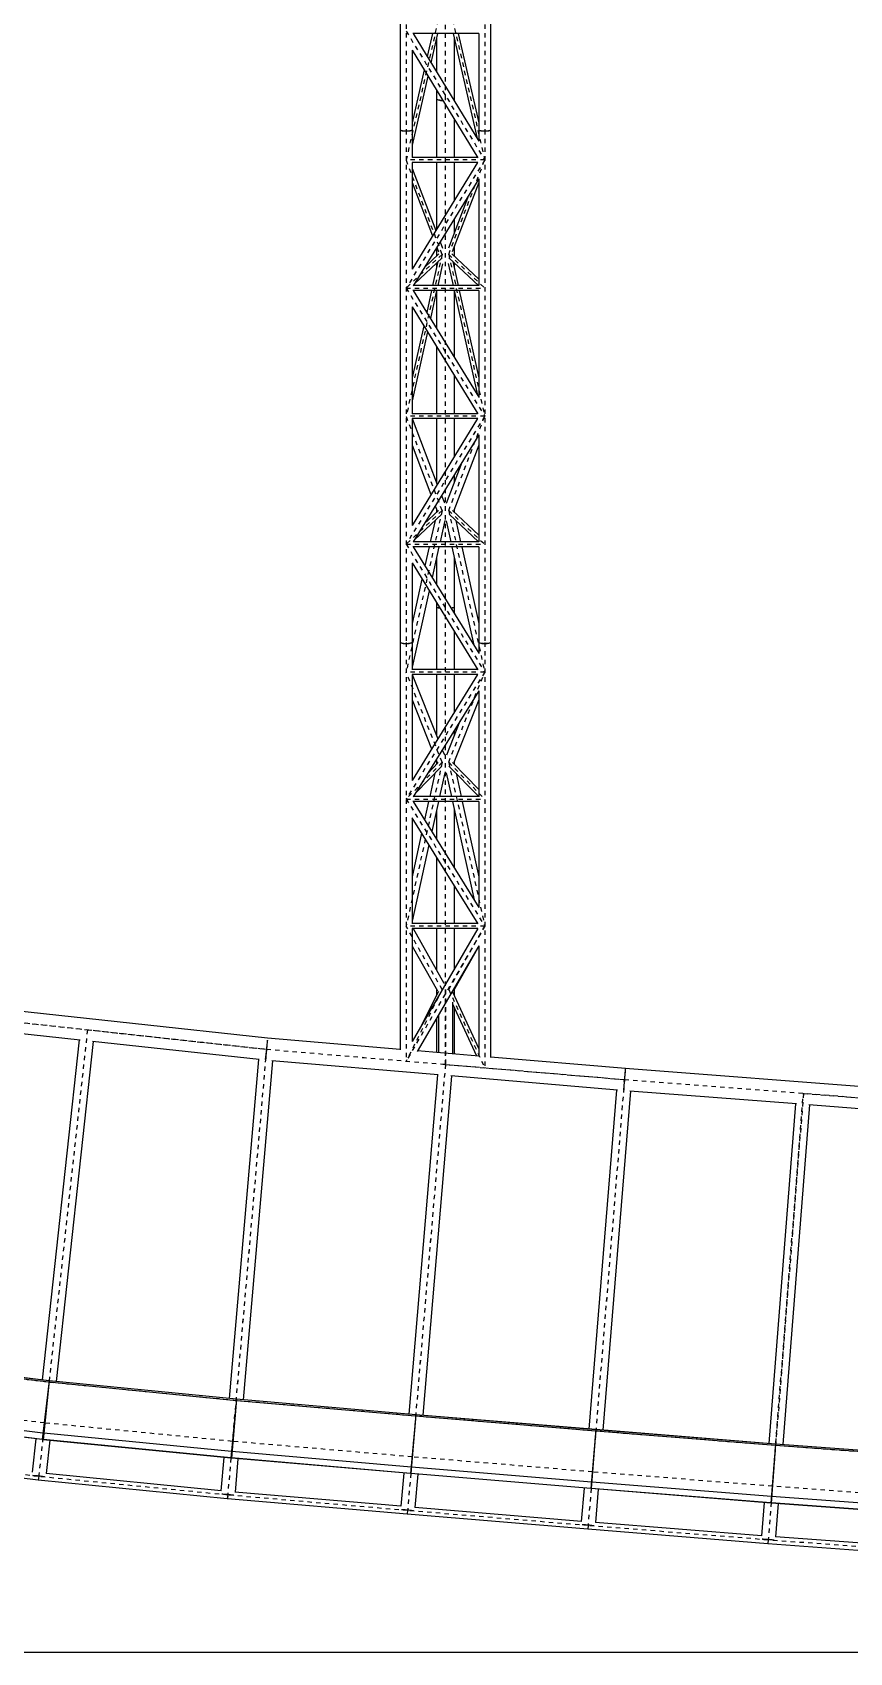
# Model space of a CAD drawing. Header units: millimetres. Extents: x 149919 to 150445, y 136651 to 136866.
# Drawn here: x 150267.7 to 150286.42, y 136651.49 to 136688.6 of the extents above; entities that cross this region are included whole.
import ezdxf

# ---------------------------------------------------------------- set-up
doc = ezdxf.new("R2010")
doc.units = ezdxf.units.MM
doc.header["$LTSCALE"] = 0.25
doc.linetypes.add('CENTER', pattern=[50.8, 31.75, -6.35, 6.35, -6.35])
doc.linetypes.add('XKITLINE00', pattern=[0])

# ---------------------------------------------------------------- blocks, each defined once
blk = doc.blocks.new('çatıı')
at = {"color": 8, "linetype": 'CENTER'}
for p, q in [((13535, 3669.7), (13535, 4838.5)), ((13445, 4780.4), (13445, 3598.6)), ((13625, 4780.4), (13625, 3598.6)), ((13527.5, 3890), (13445, 3530.1)), ((13542.5, 3890), (13625, 3530.1)), ((13445, 3825.1), (13625, 3530.1)), ((13535, 2506.8), (13535, 3669.7)), ((13445, 3598.6), (13445, 2425.1)), ((13625, 3598.6), (13625, 2425.1)), ((13527.5, 3313.9), (13445, 3530.1)), ((13625, 3530.1), (13445, 3236.7)), ((13625, 3530.1), (13445, 3530.1)), ((13542.5, 3313.9), (13625, 3530.1)), ((13527.5, 3313.9), (13445, 2943.3)), ((13527.5, 3313.9), (13445, 3236.7)), ((13542.5, 3313.9), (13625, 2943.3)), ((13542.5, 3313.9), (13625, 3236.7)), ((13445, 3236.7), (13625, 2943.3)), ((13445, 3236.7), (13625, 3236.7)), ((13527.5, 2727.2), (13445, 2943.3)), ((13625, 2943.3), (13445, 2650)), ((13625, 2943.3), (13445, 2943.3)), ((13542.5, 2727.2), (13625, 2943.3)), ((13527.5, 2727.2), (13445, 2357.1)), ((13527.5, 2727.2), (13445, 2650)), ((13542.5, 2727.2), (13625, 2357.1)), ((13542.5, 2727.2), (13625, 2650)), ((13445, 2650), (13625, 2357.1)), ((13445, 2650), (13625, 2650)), ((13535, 1458.5), (13535, 2506.8)), ((13445, 2425.1), (13445, 1466.1)), ((13625, 2425.1), (13625, 1450.9)), ((13625, 2357.1), (13445, 2066.2)), ((13527.5, 2150.6), (13445, 2357.1)), ((13625, 2357.1), (13445, 2357.1)), ((13542.5, 2150.6), (13625, 2357.1)), ((13527.5, 2150.6), (13445, 1775.2)), ((13527.5, 2150.6), (13445, 2066.2)), ((13542.5, 2150.6), (13625, 1775.2)), ((13542.5, 2150.6), (13625, 2066.2)), ((13445, 2066.2), (13625, 1775.2)), ((13445, 2066.2), (13625, 2066.2)), ((13527.5, 1629.7), (13445, 1775.2)), ((13625, 1775.2), (13445, 1466.1)), ((13625, 1775.2), (13445, 1775.2)), ((13542.5, 1629.7), (13625, 1775.2)), ((13527.5, 1629.7), (13445, 1466.1)), ((13535, 1629.7), (13535, 1458.5)), ((13542.5, 1629.7), (13625, 1450.9)), ((12195, 1594.7), (13125, 1493.3)), ((12370, 1575.6), (13125, 1493.3)), ((12370, 1575.6), (12715, 1538)), ((12715, 1538), (12603.3, 514.5)), ((12715, 1538), (12616.7, 637.3)), ((12715, 1538), (13125, 1493.3)), ((13125, 1493.3), (13036.3, 472.1)), ((13125, 1493.3), (13046.9, 595.1)), ((13125, 1493.3), (13945, 1423.8)), ((13125, 1493.3), (13945, 1423.8)), ((13125, 1493.3), (13535, 1458.5)), ((13535, 1458.5), (13448.3, 436.5)), ((13535, 1458.5), (13458.7, 559.6)), ((13535, 1458.5), (13945, 1423.8)), ((13945, 1423.8), (13861.7, 402.1)), ((13945, 1423.8), (13871.7, 525.2)), ((13945, 1423.8), (14765, 1360.6)), ((13945, 1423.8), (14765, 1360.6)), ((13945, 1423.8), (14355, 1392.2)), ((14355, 1392.2), (14274.2, 369.1)), ((14283.9, 492.2), (14355, 1392.2)), ((14355, 1392.2), (14765, 1360.6)), ((12626.8, 730.4), (12202.3, 781.4)), ((13056.2, 688.3), (12626.8, 730.4)), ((12616.7, 637.3), (12188.9, 688.7)), ((13466.6, 652.9), (13056.2, 688.3)), ((13046.9, 595.1), (12616.7, 637.3)), ((13879.3, 618.5), (13466.6, 652.9)), ((13458.7, 559.6), (13046.9, 595.1)), ((14290.9, 585.5), (13879.3, 618.5)), ((12603.3, 514.5), (12173, 566.3)), ((13871.7, 525.2), (13458.7, 559.6)), ((14709.6, 554.6), (14290.9, 585.5)), ((14283.9, 492.2), (13871.7, 525.2)), ((13036.3, 472.1), (12603.3, 514.5)), ((14703.2, 461.2), (14283.9, 492.2)), ((13448.3, 436.5), (13036.3, 472.1)), ((13861.7, 402.1), (13448.3, 436.5)), ((14274.2, 369.1), (13861.7, 402.1)), ((14694.7, 338), (14274.2, 369.1))]:
    blk.add_line(p, q, dxfattribs=at)
at = {"color": 8, "linetype": 'XKITLINE00'}
for p, q in [((13431.3, 4110.1), (13431.3, 3598.6)), ((13638.6, 4108.4), (13638.6, 3598.6)), ((13611.5, 3819.5), (13460.7, 3819.5)), ((13461.3, 3819.5), (13611.3, 3573.5)), ((13505.5, 3819.5), (13493.4, 3766.8)), ((13517.2, 3819.5), (13501.9, 3752.9)), ((13514.7, 3808.7), (13514.7, 3731.9)), ((13552.8, 3819.5), (13607.9, 3579.1)), ((13555.3, 3808.7), (13555.3, 3669.7)), ((13564.5, 3819.5), (13611.3, 3615.2)), ((13611.3, 3819.5), (13611.3, 3598.6)), ((13458.5, 3781.9), (13609, 3535.3)), ((13458.6, 3781.7), (13458.6, 3598.6)), ((13486.4, 3736.2), (13458.6, 3615.2)), ((13494.9, 3722.3), (13458.6, 3564.1)), ((13514.7, 3689.9), (13514.7, 3669.7)), ((13514.7, 3669.7), (13515, 3668.9)), ((13514.7, 3669.7), (13514.7, 3535.8)), ((13514.7, 3669.7), (13515, 3669)), ((13515.9, 3668.4), (13515, 3669)), ((13515.9, 3668.2), (13515, 3668.9)), ((13517.4, 3667.8), (13515.9, 3668.4)), ((13517.4, 3667.5), (13515.9, 3668.2)), ((13519.4, 3667.3), (13517.4, 3667.8)), ((13519.4, 3666.8), (13517.4, 3667.5)), ((13520.3, 3667), (13519.3, 3667.3)), ((13521.9, 3666.8), (13519.4, 3667.3)), ((13521.9, 3666.3), (13519.4, 3666.8)), ((13522.7, 3666.5), (13520.3, 3667)), ((13524.8, 3666.4), (13521.9, 3666.8)), ((13524.8, 3665.8), (13521.9, 3666.3)), ((13525.4, 3666), (13522.7, 3666.5)), ((13528.1, 3666.2), (13524.8, 3666.4)), ((13528.1, 3665.5), (13524.8, 3665.8)), ((13528.5, 3665.7), (13525.4, 3666)), ((13529.2, 3666.1), (13528.1, 3666.2)), ((13529.6, 3665.4), (13528.1, 3665.5)), ((13529.5, 3665.7), (13528.5, 3665.7)), ((13554.1, 3668.4), (13553.6, 3668.2)), ((13554.1, 3668.2), (13553.7, 3668)), ((13555, 3669), (13554.1, 3668.4)), ((13555, 3668.9), (13554.1, 3668.2)), ((13555.3, 3669.7), (13555, 3668.9)), ((13555.3, 3669.7), (13555, 3669)), ((13555.3, 3669.7), (13555.3, 3665.4)), ((13555.3, 3623.3), (13555.3, 3535.8)), ((13431.3, 3598.6), (13431.7, 3598.1)), ((13431.3, 3598.6), (13431.3, 2425.1)), ((13431.3, 3598.6), (13431.7, 3597.9)), ((13432.7, 3597.5), (13431.7, 3598.1)), ((13432.7, 3597.3), (13431.7, 3597.9)), ((13434.3, 3597), (13432.7, 3597.5)), ((13434.3, 3596.7), (13432.7, 3597.3)), ((13434.8, 3596.8), (13433.4, 3597.3)), ((13436.5, 3596.6), (13434.3, 3597)), ((13436.5, 3596.3), (13434.3, 3596.7)), ((13436.9, 3596.4), (13434.8, 3596.8)), ((13439.1, 3596.3), (13436.5, 3596.6)), ((13439.1, 3595.9), (13436.5, 3596.3)), ((13439.3, 3596), (13436.9, 3596.4)), ((13442, 3596.1), (13439.1, 3596.3)), ((13442, 3595.7), (13439.1, 3595.9)), ((13442.1, 3595.8), (13439.3, 3596)), ((13445, 3596.1), (13442, 3596.1)), ((13445, 3595.6), (13442, 3595.7)), ((13445, 3595.7), (13442.1, 3595.8)), ((13448, 3596.1), (13445, 3596.1)), ((13447.9, 3595.8), (13445, 3595.7)), ((13448, 3595.7), (13445, 3595.6)), ((13450.7, 3596), (13447.9, 3595.8)), ((13450.9, 3596.3), (13448, 3596.1)), ((13450.9, 3595.9), (13448, 3595.7)), ((13453.1, 3596.4), (13450.7, 3596)), ((13453.5, 3596.6), (13450.9, 3596.3)), ((13453.5, 3596.3), (13450.9, 3595.9)), ((13455.2, 3596.8), (13453.1, 3596.4)), ((13455.7, 3597), (13453.5, 3596.6)), ((13455.7, 3596.7), (13453.5, 3596.3)), ((13456.6, 3597.3), (13455.2, 3596.8)), ((13457.3, 3597.5), (13455.7, 3597)), ((13457.3, 3597.3), (13455.7, 3596.7)), ((13458.3, 3598.1), (13457.3, 3597.5)), ((13458.3, 3597.9), (13457.3, 3597.3)), ((13458.6, 3598.6), (13458.3, 3598.1)), ((13458.6, 3598.6), (13458.3, 3597.9)), ((13458.6, 3598.6), (13458.6, 3535.6)), ((13611.3, 3598.6), (13611.7, 3598.1)), ((13611.3, 3598.6), (13611.3, 3572.9)), ((13611.3, 3598.6), (13611.7, 3597.9)), ((13612.7, 3597.5), (13611.7, 3598.1)), ((13612.7, 3597.3), (13611.7, 3597.9)), ((13614.3, 3597), (13612.7, 3597.5)), ((13614.3, 3596.7), (13612.7, 3597.3)), ((13614.8, 3596.8), (13613.4, 3597.3)), ((13616.5, 3596.6), (13614.3, 3597)), ((13616.5, 3596.3), (13614.3, 3596.7)), ((13616.9, 3596.4), (13614.8, 3596.8)), ((13619.1, 3596.3), (13616.5, 3596.6)), ((13619.1, 3595.9), (13616.5, 3596.3)), ((13619.3, 3596), (13616.9, 3596.4)), ((13622, 3596.2), (13619.1, 3596.3)), ((13622, 3595.7), (13619.1, 3595.9)), ((13622.1, 3595.8), (13619.3, 3596)), ((13625, 3596.1), (13622, 3596.2)), ((13625, 3595.6), (13622, 3595.7)), ((13625, 3595.7), (13622.1, 3595.8)), ((13628, 3596.2), (13625, 3596.1)), ((13627.9, 3595.8), (13625, 3595.7)), ((13628, 3595.7), (13625, 3595.6)), ((13630.7, 3596), (13627.9, 3595.8)), ((13630.9, 3596.3), (13628, 3596.2)), ((13630.9, 3595.9), (13628, 3595.7)), ((13633.1, 3596.4), (13630.7, 3596)), ((13633.5, 3596.6), (13630.9, 3596.3)), ((13633.5, 3596.3), (13630.9, 3595.9)), ((13635.2, 3596.8), (13633.1, 3596.4)), ((13635.7, 3597), (13633.5, 3596.6)), ((13635.7, 3596.7), (13633.5, 3596.3)), ((13636.6, 3597.3), (13635.2, 3596.8)), ((13637.3, 3597.5), (13635.7, 3597)), ((13637.3, 3597.3), (13635.7, 3596.7)), ((13638.3, 3598.1), (13637.3, 3597.5)), ((13638.3, 3597.9), (13637.3, 3597.3)), ((13638.6, 3598.6), (13638.3, 3598.1)), ((13638.6, 3598.6), (13638.3, 3597.9)), ((13638.6, 3598.6), (13638.6, 2425.1)), ((13608.7, 3535.8), (13458.6, 3535.8)), ((13609, 3524.4), (13458.5, 3524.4)), ((13458.6, 3524.4), (13458.6, 3279.7)), ((13608.7, 3524.4), (13458.6, 3279.9)), ((13458.6, 3510.3), (13512.9, 3368.3)), ((13514.7, 3524.4), (13514.7, 3371.3)), ((13555.3, 3524.4), (13555.3, 3437.4)), ((13458.6, 3478.4), (13505.3, 3356)), ((13611.4, 3487), (13461.1, 3242)), ((13611.3, 3478.4), (13550.7, 3319.4)), ((13611.3, 3486.9), (13611.3, 3242.2)), ((13587.7, 3448.4), (13541.8, 3328.1)), ((13555.3, 3395.6), (13555.3, 3363.5)), ((13522.7, 3342.5), (13528.2, 3328)), ((13527.2, 3305.8), (13463.9, 3246.6)), ((13520.2, 3314.9), (13486.4, 3283.3)), ((13514.7, 3329.4), (13514.7, 3309.8)), ((13515.2, 3330.2), (13519.2, 3319.6)), ((13610.6, 3242.4), (13542.7, 3305.9)), ((13611.3, 3257.3), (13549.9, 3314.9)), ((13555.3, 3331.5), (13555.3, 3309.8)), ((13517.9, 3297.2), (13505.7, 3242.4)), ((13514.7, 3294.2), (13514.7, 3282.7)), ((13528.5, 3292.4), (13517.4, 3242.4)), ((13541.4, 3292.8), (13552.6, 3242.4)), ((13552.1, 3297.2), (13564.3, 3242.4)), ((13555.3, 3294.2), (13555.3, 3282.7)), ((13611.5, 3231.1), (13460.6, 3231.1)), ((13611.3, 3242.4), (13461.3, 3242.4)), ((13461.3, 3231.1), (13611.3, 2986.5)), ((13503.2, 3231.1), (13492.1, 3181)), ((13514.9, 3231.1), (13500.6, 3167)), ((13514.7, 3230.2), (13514.7, 3144.1)), ((13555.1, 3231.1), (13608.5, 2991.1)), ((13555.3, 3230.2), (13555.3, 3077.9)), ((13566.8, 3231.1), (13611.3, 3030.9)), ((13611.3, 3231.1), (13611.3, 2986.2)), ((13458.5, 3193.8), (13609.1, 2948.3)), ((13458.6, 3193.5), (13458.6, 2948.9)), ((13485.2, 3150.2), (13458.6, 3030.9)), ((13493.8, 3136.3), (13458.6, 2978.4)), ((13514.7, 3102.2), (13514.7, 2949)), ((13555.3, 3036), (13555.3, 2949)), ((13609, 2937.6), (13458.5, 2937.6)), ((13608.7, 2949), (13458.6, 2949)), ((13608.7, 2937.6), (13458.6, 2693.1)), ((13458.6, 2937.6), (13458.6, 2693)), ((13458.9, 2937.6), (13516.3, 2787.1)), ((13514.7, 2937.6), (13514.7, 2791.4)), ((13555.3, 2937.6), (13555.3, 2850.7)), ((13611.4, 2900.2), (13461.1, 2655.3)), ((13611.3, 2900.2), (13611.3, 2655.4)), ((13458.6, 2876.9), (13501.9, 2763.6)), ((13611.3, 2876.9), (13554.2, 2727.1)), ((13572.9, 2837.5), (13537, 2743.6)), ((13555.3, 2808.8), (13555.3, 2791.4)), ((13526.2, 2761.3), (13532.6, 2744.5)), ((13526.6, 2718.6), (13463.9, 2659.8)), ((13518.9, 2726.9), (13486.4, 2696.5)), ((13511.7, 2737.8), (13516, 2726.7)), ((13514.7, 2730), (13514.7, 2723)), ((13610.6, 2655.6), (13543.3, 2718.6)), ((13611.3, 2670.5), (13551.1, 2726.9)), ((13555.3, 2730), (13555.3, 2723)), ((13511.1, 2704), (13500.3, 2655.6)), ((13533.6, 2704.2), (13522.8, 2655.6)), ((13536.5, 2703.6), (13547.2, 2655.6)), ((13558.9, 2704), (13569.7, 2655.6)), ((13611.5, 2644.3), (13460.6, 2644.3)), ((13611.3, 2655.6), (13461.3, 2655.6)), ((13461.3, 2644.3), (13611.3, 2400.2)), ((13497.8, 2644.3), (13488.1, 2600.7)), ((13520.2, 2644.3), (13504.6, 2574)), ((13549.8, 2644.3), (13600.1, 2418.6)), ((13572.2, 2644.3), (13611.3, 2468.6)), ((13611.3, 2644.3), (13611.3, 2425.1)), ((13458.5, 2607.1), (13609.1, 2362.1)), ((13458.6, 2606.8), (13458.6, 2425.1)), ((13514.7, 2619.5), (13514.7, 2557.5)), ((13555.3, 2619.5), (13555.3, 2506.8)), ((13481.3, 2570.1), (13458.6, 2468.6)), ((13497.7, 2543.3), (13458.6, 2368)), ((13514.7, 2515.7), (13514.7, 2506.8)), ((13514.7, 2506.8), (13515, 2506)), ((13514.7, 2506.8), (13514.7, 2362.8)), ((13514.7, 2506.8), (13515, 2506)), ((13515.9, 2505.2), (13515, 2506)), ((13515.9, 2505.3), (13515, 2506)), ((13517.4, 2504.6), (13515.9, 2505.3)), ((13517.4, 2504.5), (13515.9, 2505.2)), ((13519.4, 2503.9), (13517.4, 2504.6)), ((13519.4, 2503.8), (13517.4, 2504.5)), ((13521.9, 2503.4), (13519.4, 2503.9)), ((13521.9, 2503.3), (13519.4, 2503.8)), ((13522.3, 2503.3), (13521.9, 2503.4)), ((13522.4, 2503.2), (13521.9, 2503.3)), ((13550.5, 2503.9), (13548, 2503.4)), ((13550.5, 2503.8), (13548, 2503.3)), ((13548, 2503.4), (13548, 2503.4)), ((13548, 2503.3), (13548, 2503.3)), ((13552.6, 2504.6), (13550.5, 2503.9)), ((13552.6, 2504.5), (13550.5, 2503.8)), ((13554.1, 2505.3), (13552.6, 2504.6)), ((13554.1, 2505.2), (13552.6, 2504.5)), ((13555, 2506), (13554.1, 2505.2)), ((13555, 2506), (13554.1, 2505.3)), ((13555.3, 2506.8), (13555, 2506)), ((13555.3, 2506.8), (13555, 2506)), ((13555.3, 2506.8), (13555.3, 2491.4)), ((13555.3, 2449.6), (13555.3, 2362.8)), ((13431.3, 2425.1), (13431.3, 1491.9)), ((13431.3, 2425.1), (13431.7, 2424.3)), ((13431.3, 2425.1), (13431.7, 2424.4)), ((13432.7, 2423.8), (13431.7, 2424.4)), ((13432.7, 2423.6), (13431.7, 2424.3)), ((13434.3, 2423.2), (13432.7, 2423.8)), ((13434.3, 2423), (13432.7, 2423.6)), ((13436.5, 2422.7), (13434.3, 2423.2)), ((13436.5, 2422.5), (13434.3, 2423)), ((13434.8, 2423.1), (13434.7, 2423.1)), ((13436.9, 2422.6), (13434.8, 2423.1)), ((13439.1, 2422.4), (13436.5, 2422.7)), ((13439.1, 2422.1), (13436.5, 2422.5)), ((13439.3, 2422.2), (13436.9, 2422.6)), ((13442, 2422.1), (13439.1, 2422.4)), ((13442, 2421.8), (13439.1, 2422.1)), ((13442.1, 2422), (13439.3, 2422.2)), ((13445, 2422.1), (13442, 2422.1)), ((13445, 2421.7), (13442, 2421.8)), ((13445, 2421.9), (13442.1, 2422)), ((13448, 2422.1), (13445, 2422.1)), ((13447.9, 2422), (13445, 2421.9)), ((13448, 2421.8), (13445, 2421.7)), ((13450.7, 2422.2), (13447.9, 2422)), ((13450.9, 2422.4), (13448, 2422.1)), ((13450.9, 2422.1), (13448, 2421.8)), ((13453.1, 2422.6), (13450.7, 2422.2)), ((13453.5, 2422.7), (13450.9, 2422.4)), ((13453.5, 2422.5), (13450.9, 2422.1)), ((13455.2, 2423.1), (13453.1, 2422.6)), ((13455.7, 2423.2), (13453.5, 2422.7)), ((13455.7, 2423), (13453.5, 2422.5)), ((13455.3, 2423.1), (13455.2, 2423.1)), ((13457.3, 2423.8), (13455.7, 2423.2)), ((13457.3, 2423.6), (13455.7, 2423)), ((13458.3, 2424.4), (13457.3, 2423.8)), ((13458.3, 2424.3), (13457.3, 2423.6)), ((13458.6, 2425.1), (13458.3, 2424.3)), ((13458.6, 2425.1), (13458.3, 2424.4)), ((13458.6, 2425.1), (13458.6, 2362.6)), ((13611.3, 2425.1), (13611.3, 2399.6)), ((13611.3, 2425.1), (13611.7, 2424.3)), ((13611.3, 2425.1), (13611.7, 2424.4)), ((13612.7, 2423.8), (13611.7, 2424.4)), ((13612.7, 2423.6), (13611.7, 2424.3)), ((13614.3, 2423.2), (13612.7, 2423.8)), ((13614.3, 2423), (13612.7, 2423.6)), ((13616.5, 2422.7), (13614.3, 2423.2)), ((13616.5, 2422.5), (13614.3, 2423)), ((13614.8, 2423.1), (13614.6, 2423.1)), ((13616.9, 2422.6), (13614.8, 2423.1)), ((13619.1, 2422.4), (13616.5, 2422.7)), ((13619.1, 2422.1), (13616.5, 2422.5)), ((13619.3, 2422.2), (13616.9, 2422.6)), ((13622, 2422.2), (13619.1, 2422.4)), ((13622, 2421.8), (13619.1, 2422.1)), ((13622.1, 2422), (13619.3, 2422.2)), ((13625, 2422.1), (13622, 2422.2)), ((13625, 2421.7), (13622, 2421.8)), ((13625, 2421.9), (13622.1, 2422)), ((13628, 2422.2), (13625, 2422.1)), ((13627.9, 2422), (13625, 2421.9)), ((13628, 2421.8), (13625, 2421.7)), ((13630.7, 2422.2), (13627.9, 2422)), ((13630.9, 2422.4), (13628, 2422.2)), ((13630.9, 2422.1), (13628, 2421.8)), ((13633.1, 2422.6), (13630.7, 2422.2)), ((13633.5, 2422.7), (13630.9, 2422.4)), ((13633.5, 2422.5), (13630.9, 2422.1)), ((13635.2, 2423.1), (13633.1, 2422.6)), ((13635.7, 2423.2), (13633.5, 2422.7)), ((13635.7, 2423), (13633.5, 2422.5)), ((13635.4, 2423.1), (13635.2, 2423.1)), ((13637.3, 2423.8), (13635.7, 2423.2)), ((13637.3, 2423.6), (13635.7, 2423)), ((13638.3, 2424.4), (13637.3, 2423.8)), ((13638.3, 2424.3), (13637.3, 2423.6)), ((13638.6, 2425.1), (13638.3, 2424.3)), ((13638.6, 2425.1), (13638.3, 2424.4)), ((13638.6, 2425.1), (13638.6, 1474.4)), ((13609, 2351.4), (13458.5, 2351.4)), ((13608.6, 2362.8), (13458.6, 2362.8)), ((13458.6, 2351.4), (13458.6, 2108.9)), ((13608.6, 2351.4), (13458.6, 2109)), ((13459.1, 2351.4), (13517.7, 2204.5)), ((13514.7, 2351.4), (13514.7, 2212.2)), ((13555.3, 2351.4), (13555.3, 2265.2)), ((13611.4, 2314.3), (13461.1, 2071.4)), ((13611.3, 2314.2), (13611.3, 2071.5)), ((13458.6, 2293.5), (13503.4, 2181.4)), ((13611.3, 2293.5), (13554.2, 2150.3)), ((13568.2, 2244.6), (13537.1, 2166.7)), ((13555.3, 2223.7), (13555.3, 2212.2)), ((13513.5, 2156.1), (13516, 2149.9)), ((13514.7, 2153.2), (13514.7, 2145.7)), ((13527.8, 2179.3), (13532.5, 2167.6)), ((13555.3, 2153.2), (13555.3, 2145.7)), ((13526.8, 2141.8), (13466.3, 2079.8)), ((13518.7, 2149.8), (13493.9, 2124.4)), ((13510.7, 2125.3), (13499, 2071.8)), ((13515.4, 2146.5), (13515.3, 2146.4)), ((13533.5, 2126.7), (13521.4, 2071.8)), ((13536.7, 2126.1), (13548.6, 2071.8)), ((13543.1, 2141.9), (13611.3, 2072)), ((13551.3, 2149.8), (13611.3, 2088.3)), ((13554.5, 2147), (13554.6, 2146.4)), ((13559.3, 2125.3), (13571, 2071.8)), ((13611.5, 2060.5), (13460.6, 2060.5)), ((13611.3, 2071.8), (13461.4, 2071.8)), ((13461.4, 2060.5), (13611.3, 1818.1)), ((13496.5, 2060.5), (13487.3, 2018.6)), ((13518.9, 2060.5), (13503.8, 1991.9)), ((13514.7, 2041.4), (13514.7, 1974.3)), ((13551.1, 2060.5), (13600.5, 1835.6)), ((13555.3, 2041.4), (13555.3, 1908.7)), ((13573.5, 2060.5), (13611.3, 1888.3)), ((13611.3, 2060.5), (13611.3, 1817.7)), ((13458.4, 2023.6), (13609.1, 1780.1)), ((13458.6, 2023.3), (13458.6, 1780.7)), ((13480.5, 1987.9), (13458.6, 1888.3)), ((13497.1, 1961.2), (13458.6, 1786.3)), ((13514.7, 1932.7), (13514.7, 1780.9)), ((13555.3, 1867.1), (13555.3, 1780.9)), ((13609.4, 1769.5), (13458.5, 1769.5)), ((13608.6, 1780.9), (13458.6, 1780.9)), ((13458.6, 1769.5), (13458.6, 1511.1)), ((13609, 1769.5), (13458.6, 1511.3)), ((13460.8, 1769.5), (13531.6, 1644.7)), ((13514.7, 1769.5), (13514.7, 1674.5)), ((13555.3, 1769.5), (13555.3, 1677.3)), ((13458.6, 1729), (13516.5, 1627)), ((13611.4, 1730.2), (13470.6, 1488.3)), ((13611.3, 1729), (13553.8, 1627.4)), ((13611.3, 1730), (13611.3, 1476.6)), ((13518.9, 1625.3), (13479.3, 1546.8)), ((13514.7, 1630.1), (13514.7, 1617)), ((13551, 1624.8), (13611.3, 1494.1)), ((13551.1, 1601), (13551.1, 1482.6)), ((13551.1, 1597.4), (13606.2, 1478)), ((13555.3, 1630.1), (13555.3, 1615.6)), ((13127.4, 1518.5), (12446, 1592.9)), ((13514.7, 1564.1), (13514.7, 1485.7)), ((13518.9, 1571.2), (13518.9, 1485.4)), ((13555.3, 1588.4), (13555.3, 1482.3)), ((12698.1, 1514.3), (12411.9, 1545.5)), ((12696.2, 1514.5), (12611.2, 735.7)), ((12696.2, 1514.5), (12611.2, 735.7)), ((12728.3, 1511), (12643.3, 732.2)), ((12728.3, 1511), (12643.3, 732.2)), ((13108.6, 1469.5), (12726.3, 1511.2)), ((13125, 1493.3), (13122.4, 1469.9)), ((13125, 1493.3), (13123, 1469.9)), ((13124.6, 1488.6), (13124.5, 1488.6)), ((13124.6, 1488.5), (13124.5, 1488.5)), ((13125.8, 1501.1), (13125, 1493.3)), ((13125.3, 1497.2), (13125, 1493.3)), ((13125.7, 1501.1), (13125.3, 1497.2)), ((13126, 1504.8), (13125.7, 1501.1)), ((13126.2, 1504.7), (13125.8, 1501.1)), ((13126.3, 1508.1), (13126, 1504.8)), ((13126.6, 1508.1), (13126.2, 1504.7)), ((13126.5, 1511.2), (13126.3, 1508.1)), ((13126.7, 1513.7), (13126.5, 1511.2)), ((13126.9, 1511.1), (13126.6, 1508.1)), ((13127.2, 1513.7), (13126.9, 1511.1)), ((13431.3, 1492.8), (13127.4, 1518.5)), ((13611.3, 1477.5), (13471.2, 1489.4)), ((13106.8, 1469.7), (13039.3, 693.3)), ((13106.7, 1469.7), (13039.3, 693.4)), ((13138.8, 1466.6), (13071.4, 690.4)), ((13138.9, 1466.6), (13071.4, 690.4)), ((13518.7, 1434.4), (13137, 1466.8)), ((13947.1, 1449.1), (13638.6, 1475.2)), ((13946.9, 1447.8), (13946.4, 1441.7)), ((14766.9, 1385.9), (13946.9, 1449.1)), ((13946.9, 1449.1), (13946.9, 1448.8)), ((13946.9, 1448.8), (13946.9, 1447.8)), ((13947, 1447.8), (13946.9, 1446.3)), ((13947.1, 1448.8), (13947, 1447.8)), ((13947.1, 1449.1), (13947.1, 1448.8)), ((13516.8, 1434.6), (13450.8, 657.6)), ((13516.8, 1434.6), (13450.9, 657.6)), ((13548.9, 1431.8), (13483, 654.9)), ((13548.9, 1431.8), (13483, 654.9)), ((13928.8, 1399.6), (13547, 1432)), ((13946.9, 1446.3), (13943, 1400.4)), ((13945.9, 1435.3), (13943.2, 1400.3)), ((13944.6, 1419.1), (13944.6, 1419.1)), ((13944.6, 1418.9), (13944.6, 1419)), ((13946.4, 1441.7), (13945.9, 1435.3)), ((13926.9, 1399.8), (13863.5, 623.2)), ((13926.8, 1399.8), (13863.5, 623.2)), ((13959, 1397.2), (13895.7, 620.6)), ((13959, 1397.2), (13895.7, 620.6)), ((14338.8, 1367.9), (13957.1, 1397.3)), ((14336.9, 1368.1), (14275.4, 590.1)), ((14336.9, 1368.1), (14275.5, 590.1)), ((14369.1, 1365.6), (14307.6, 587.7)), ((14369.1, 1365.6), (14307.7, 587.7)), ((14749.1, 1336.3), (14367.2, 1365.8)), ((12626.8, 730.4), (12202.3, 781.4)), ((12627.2, 733.7), (12202.7, 784.8)), ((12627.2, 733.6), (12202.8, 784.6)), ((12627.2, 733.7), (12611.1, 599.2)), ((12627.2, 733.7), (12613.9, 598.9)), ((13056.2, 688.3), (12626.8, 730.4)), ((13056.5, 691.7), (12627.2, 733.7)), ((12627.2, 733.6), (12627.2, 733.6)), ((13056.5, 691.5), (12627.2, 733.6)), ((13056.5, 691.7), (13043.3, 556.8)), ((13056.5, 691.7), (13044.8, 556.7)), ((13466.6, 652.9), (13056.2, 688.3)), ((13466.9, 656.2), (13056.5, 691.7)), ((13056.5, 691.5), (13056.5, 691.5)), ((13466.9, 656.1), (13056.5, 691.5)), ((12611.1, 599.2), (12186.5, 650.2)), ((12611.1, 599.7), (12186.6, 650.7)), ((12612.8, 614), (12188.3, 665)), ((13466.9, 656.2), (13455.3, 521.3)), ((13466.9, 656.2), (13455.7, 521.2)), ((13879.3, 618.5), (13466.6, 652.9)), ((13879.6, 621.9), (13466.9, 656.2)), ((13466.9, 656.1), (13466.9, 656.1)), ((13879.6, 621.8), (13466.9, 656.1)), ((13466.9, 656.1), (13466.9, 656.1)), ((12596.5, 601), (12588.2, 524.8)), ((13043.3, 556.8), (12613.9, 598.9)), ((13043.3, 557.3), (12614, 599.4)), ((13044.7, 571.6), (12615.4, 613.7)), ((12628.6, 597.5), (12620.3, 521.3)), ((13879.6, 621.9), (13868.4, 486.9)), ((13879.6, 621.9), (13868.8, 486.8)), ((14290.9, 585.5), (13879.3, 618.5)), ((14291.1, 588.9), (13879.6, 621.9)), ((14291.1, 588.8), (13879.6, 621.8)), ((12602.3, 506.2), (12172, 557.9)), ((13027.5, 558.4), (13020.9, 482.1)), ((13455.3, 521.3), (13044.8, 556.7)), ((13455.3, 521.7), (13044.9, 557.2)), ((13456.5, 536.1), (13046.1, 571.5)), ((14291.1, 588.9), (14280.3, 453.8)), ((14291.1, 588.9), (14281.1, 453.8)), ((14709.6, 554.6), (14290.9, 585.5)), ((14709.8, 558), (14291.1, 588.9)), ((14291.1, 588.8), (14291.1, 588.8)), ((14291.1, 588.8), (14291.1, 588.8)), ((14709.8, 557.8), (14291.1, 588.8)), ((13021, 482.1), (12620.2, 521.3)), ((13059.7, 555.4), (13053.1, 479.1)), ((13439.4, 522.6), (13432.9, 446.3)), ((13868.4, 487.4), (13455.7, 521.7)), ((13868.4, 486.9), (13455.7, 521.2)), ((13869.6, 501.7), (13456.9, 536)), ((13471.6, 519.9), (13465.1, 443.6)), ((12590, 516.6), (12589.7, 516.6)), ((12592, 516.5), (12590, 516.6)), ((12590.5, 516.5), (12590.3, 516.5)), ((12592.4, 516.4), (12590.5, 516.5)), ((12594.5, 516.4), (12592, 516.5)), ((12594.8, 516.3), (12592.4, 516.4)), ((12597.2, 516.1), (12594.5, 516.4)), ((12597.5, 516.1), (12594.8, 516.3)), ((12600.3, 515.9), (12597.2, 516.1)), ((12600.4, 515.8), (12597.5, 516.1)), ((12603.4, 515.6), (12600.3, 515.9)), ((12603.4, 515.5), (12600.4, 515.8)), ((12603.4, 515.5), (12602.3, 506.2)), ((12603.4, 515.5), (12602.5, 506.2)), ((13035.4, 463.8), (12602.5, 506.2)), ((12606.5, 515.2), (12603.4, 515.6)), ((12606.4, 515.2), (12603.4, 515.5)), ((12609.3, 514.8), (12606.4, 515.2)), ((12609.5, 514.8), (12606.5, 515.2)), ((12612, 514.4), (12609.3, 514.8)), ((12612.3, 514.4), (12609.5, 514.8)), ((12614.3, 514), (12612, 514.4)), ((12614.7, 514), (12612.3, 514.4)), ((12616.2, 513.7), (12614.3, 514)), ((12616.7, 513.6), (12614.7, 514)), ((12616.4, 513.6), (12616.2, 513.7)), ((12617, 513.6), (12616.7, 513.6)), ((13852.5, 488.2), (13846.2, 411.9)), ((14280.3, 454.3), (13868.8, 487.3)), ((14280.3, 453.8), (13868.8, 486.8)), ((14281.5, 468.6), (13870, 501.7)), ((13884.7, 485.6), (13878.4, 409.2)), ((13022.9, 473.8), (13022.6, 473.8)), ((13024.9, 473.8), (13022.9, 473.8)), ((13023.4, 473.8), (13023.2, 473.8)), ((13025.3, 473.8), (13023.4, 473.8)), ((13027.4, 473.7), (13024.9, 473.8)), ((13027.7, 473.7), (13025.3, 473.8)), ((13030.2, 473.6), (13027.4, 473.7)), ((13030.4, 473.5), (13027.7, 473.7)), ((13033.2, 473.4), (13030.2, 473.6)), ((13033.3, 473.3), (13030.4, 473.5)), ((13036.3, 473.1), (13033.2, 473.4)), ((13036.3, 473.1), (13033.3, 473.3)), ((13036.4, 473.1), (13035.4, 463.8)), ((13036.3, 473.1), (13035.5, 463.7)), ((13447.6, 428.2), (13035.5, 463.7)), ((13039.5, 472.8), (13036.3, 473.1)), ((13039.4, 472.8), (13036.3, 473.1)), ((13042.3, 472.5), (13039.4, 472.8)), ((13042.5, 472.5), (13039.5, 472.8)), ((13045, 472.2), (13042.3, 472.5)), ((13045.3, 472.2), (13042.5, 472.5)), ((13047.3, 471.8), (13045, 472.2)), ((13047.7, 471.8), (13045.3, 472.2)), ((13049.2, 471.5), (13047.3, 471.8)), ((13049.7, 471.5), (13047.7, 471.8)), ((13049.4, 471.5), (13049.2, 471.5)), ((13050, 471.4), (13049.7, 471.5)), ((13433, 446.3), (13053, 479.1)), ((14264.8, 455.1), (14258.8, 378.7)), ((14699.9, 422.9), (14281.1, 453.8)), ((14699.9, 423.3), (14281.2, 454.3)), ((14701, 437.7), (14282.2, 468.6)), ((14297, 452.6), (14291, 376.2)), ((13435, 438.2), (13434.6, 438.2)), ((13437, 438.2), (13435, 438.2)), ((13435.4, 438.2), (13435.2, 438.2)), ((13437.4, 438.2), (13435.4, 438.2)), ((13439.4, 438.1), (13437, 438.2)), ((13439.7, 438.1), (13437.4, 438.2)), ((13442.2, 438), (13439.4, 438.1)), ((13442.4, 437.9), (13439.7, 438.1)), ((13445.2, 437.8), (13442.2, 438)), ((13445.3, 437.8), (13442.4, 437.9)), ((13448.4, 437.6), (13445.2, 437.8)), ((13448.4, 437.5), (13445.3, 437.8)), ((13448.4, 437.5), (13447.6, 428.2)), ((13448.4, 437.5), (13447.6, 428.2)), ((13861, 393.8), (13447.6, 428.2)), ((13451.5, 437.3), (13448.4, 437.6)), ((13451.4, 437.2), (13448.4, 437.5)), ((13454.3, 436.9), (13451.4, 437.2)), ((13454.5, 437), (13451.5, 437.3)), ((13457, 436.6), (13454.3, 436.9)), ((13457.3, 436.6), (13454.5, 437)), ((13459.3, 436.3), (13457, 436.6)), ((13459.7, 436.3), (13457.3, 436.6)), ((13461.3, 436), (13459.3, 436.3)), ((13461.7, 436), (13459.7, 436.3)), ((13461.4, 436), (13461.3, 436)), ((13462.1, 435.9), (13461.7, 436)), ((13846.3, 411.9), (13465, 443.6)), ((14258.8, 378.7), (13878.4, 409.2)), ((13848.3, 403.8), (13848, 403.8)), ((13850.3, 403.8), (13848.3, 403.8)), ((13848.8, 403.7), (13848.6, 403.7)), ((13850.7, 403.7), (13848.8, 403.7)), ((13852.8, 403.7), (13850.3, 403.8)), ((13853.1, 403.7), (13850.7, 403.7)), ((13855.6, 403.6), (13852.8, 403.7)), ((13855.8, 403.5), (13853.1, 403.7)), ((13858.6, 403.4), (13855.6, 403.6)), ((13858.7, 403.4), (13855.8, 403.5)), ((13861.7, 403.2), (13858.6, 403.4)), ((13861.7, 403.1), (13858.7, 403.4)), ((13861.7, 402.1), (13861, 393.8)), ((13861.7, 402.1), (13861, 393.8)), ((14273.5, 360.7), (13861, 393.8)), ((13864.9, 402.9), (13861.7, 403.2)), ((13864.8, 402.9), (13861.7, 403.1)), ((13861.7, 403.1), (13861.7, 402.2)), ((13861.7, 403.1), (13861.7, 402.2)), ((13867.7, 402.6), (13864.8, 402.9)), ((13867.9, 402.6), (13864.9, 402.9)), ((13870.4, 402.3), (13867.7, 402.6)), ((13870.7, 402.3), (13867.9, 402.6)), ((13872.7, 401.9), (13870.4, 402.3)), ((13873.1, 401.9), (13870.7, 402.3)), ((13874.6, 401.6), (13872.7, 401.9)), ((13875.1, 401.6), (13873.1, 401.9)), ((13874.8, 401.6), (13874.6, 401.6)), ((13875.4, 401.6), (13875.1, 401.6)), ((14679.2, 347.6), (14290.9, 376.3)), ((14260.8, 370.7), (14260.5, 370.7)), ((14262.9, 370.7), (14260.8, 370.7)), ((14261.3, 370.6), (14261.1, 370.6)), ((14263.2, 370.6), (14261.3, 370.6)), ((14265.3, 370.6), (14262.9, 370.7)), ((14265.6, 370.6), (14263.2, 370.6)), ((14268.1, 370.5), (14265.3, 370.6)), ((14268.3, 370.4), (14265.6, 370.6)), ((14271.1, 370.3), (14268.1, 370.5)), ((14271.2, 370.3), (14268.3, 370.4)), ((14274.3, 370.1), (14271.1, 370.3)), ((14274.3, 370), (14271.2, 370.3)), ((14274.3, 370), (14273.5, 360.7)), ((14274.3, 370), (14273.6, 360.7)), ((14694.1, 329.6), (14273.6, 360.7)), ((14277.4, 369.8), (14274.3, 370.1)), ((14277.3, 369.8), (14274.3, 370)), ((14280.2, 369.5), (14277.3, 369.8)), ((14280.4, 369.5), (14277.4, 369.8)), ((14282.9, 369.2), (14280.2, 369.5)), ((14283.2, 369.2), (14280.4, 369.5)), ((14285.2, 368.9), (14282.9, 369.2)), ((14285.6, 368.9), (14283.2, 369.2)), ((14287.2, 368.6), (14285.2, 368.9)), ((14287.6, 368.6), (14285.6, 368.9)), ((14287.3, 368.6), (14287.2, 368.6)), ((14287.9, 368.5), (14287.6, 368.6))]:
    blk.add_line(p, q, dxfattribs=at)
for centre in [(13535, 3669.7), (13535, 3669.7), (13445, 3598.6), (13445, 3598.6), (13625, 3598.6), (13625, 3598.6), (13445, 3530.1), (13445, 3530.1), (13445, 3530.1), (13625, 3530.1), (13625, 3530.1), (13625, 3530.1), (13625, 3530.1), (13625, 3530.1), (13527.5, 3313.9), (13527.5, 3313.9), (13527.5, 3313.9), (13542.5, 3313.9), (13542.5, 3313.9), (13542.5, 3313.9), (13445, 3236.7), (13445, 3236.7), (13445, 3236.7), (13445, 3236.7), (13625, 3236.7), (13625, 3236.7), (13445, 2943.3), (13445, 2943.3), (13445, 2943.3), (13625, 2943.3), (13625, 2943.3), (13625, 2943.3), (13625, 2943.3), (13625, 2943.3), (13527.5, 2727.2), (13527.5, 2727.2), (13527.5, 2727.2), (13542.5, 2727.2), (13542.5, 2727.2), (13542.5, 2727.2), (13445, 2650), (13445, 2650), (13445, 2650), (13445, 2650), (13625, 2650), (13625, 2650), (13535, 2506.8), (13535, 2506.8), (13445, 2425.1), (13445, 2425.1), (13625, 2425.1), (13625, 2425.1), (13445, 2357.1), (13445, 2357.1), (13445, 2357.1), (13625, 2357.1), (13625, 2357.1), (13625, 2357.1), (13625, 2357.1), (13625, 2357.1), (13527.5, 2150.6), (13527.5, 2150.6), (13527.5, 2150.6), (13542.5, 2150.6), (13542.5, 2150.6), (13542.5, 2150.6), (13445, 2066.2), (13445, 2066.2), (13445, 2066.2), (13445, 2066.2), (13625, 2066.2), (13625, 2066.2), (13445, 1775.2), (13445, 1775.2), (13445, 1775.2), (13625, 1775.2), (13625, 1775.2), (13625, 1775.2), (13625, 1775.2), (13625, 1775.2), (13527.5, 1629.7), (13527.5, 1629.7), (13535, 1629.7), (13542.5, 1629.7), (13542.5, 1629.7), (12715, 1538), (12715, 1538), (12715, 1538), (12715, 1538), (12715, 1538), (13125, 1493.3), (13125, 1493.3), (13125, 1493.3), (13125, 1493.3), (13125, 1493.3), (13125, 1493.3), (13125, 1493.3), (13125, 1493.3), (13125, 1493.3), (13125, 1493.3), (13445, 1466.1), (13445, 1466.1), (13445, 1466.1), (13535, 1458.5), (13535, 1458.5), (13535, 1458.5), (13535, 1458.5), (13535, 1458.5), (13535, 1458.5), (13535, 1458.5), (13625, 1450.9), (13625, 1450.9), (13945, 1423.8), (13945, 1423.8), (13945, 1423.8), (13945, 1423.8), (13945, 1423.8), (13945, 1423.8), (13945, 1423.8), (13945, 1423.8), (13945, 1423.8), (13945, 1423.8), (14355, 1392.2), (14355, 1392.2), (14355, 1392.2), (14355, 1392.2), (14355, 1392.2), (12626.8, 730.4), (12626.8, 730.4), (13056.2, 688.3), (13056.2, 688.3), (12616.7, 637.3), (12616.7, 637.3), (12616.7, 637.3), (13466.6, 652.9), (13466.6, 652.9), (13046.9, 595.1), (13046.9, 595.1), (13046.9, 595.1), (13879.3, 618.5), (13879.3, 618.5), (13458.7, 559.6), (13458.7, 559.6), (13458.7, 559.6), (14290.9, 585.5), (14290.9, 585.5), (13871.7, 525.2), (13871.7, 525.2), (13871.7, 525.2), (12603.3, 514.5), (12603.3, 514.5), (12603.3, 514.5), (14283.9, 492.2), (14283.9, 492.2), (14283.9, 492.2), (13036.3, 472.1), (13036.3, 472.1), (13036.3, 472.1), (13448.3, 436.5), (13448.3, 436.5), (13448.3, 436.5), (13861.7, 402.1), (13861.7, 402.1), (13861.7, 402.1), (14274.2, 369.1), (14274.2, 369.1), (14274.2, 369.1)]:
    blk.add_circle(centre, 0.05, dxfattribs=at)

msp = doc.modelspace()

# ---------------------------------------------------------------- linework, layer by layer
msp.add_lwpolyline([(150191.663, 136865.525), (150444.543, 136865.525), (150444.543, 136651.486), (150191.663, 136651.486)], close=True)

# ---------------------------------------------------------------- block references
at = {"xscale": 0.009999943142843078, "yscale": 0.009999943142843078, "zscale": 0.009999943142843078}
msp.add_blockref('çatıı', (150141.814, 136650.373), dxfattribs=at)

doc.saveas('drawing.dxf')
